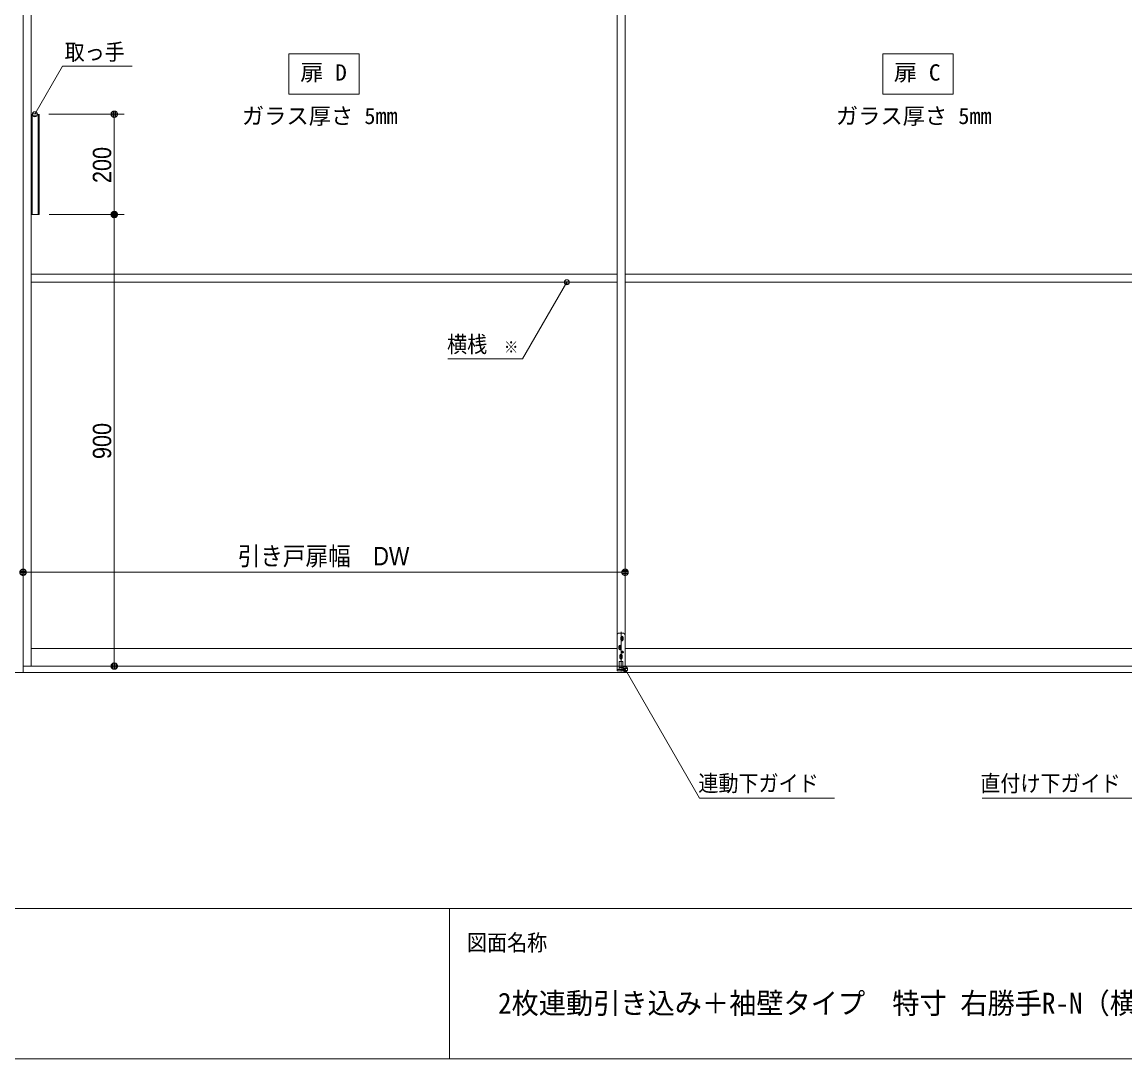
# Model space of a CAD drawing. Units: millimetres, scale not verified. Extents: x -6062 to 6062, y -3045 to 3045.
# Drawn here: x -4790 to -2591, y -2770 to -703 of the extents above; entities that cross this region are included whole.
import ezdxf
from ezdxf.enums import TextEntityAlignment as Align

# ---------------------------------------------------------------- set-up
doc = ezdxf.new("R2010")
doc.units = ezdxf.units.MM
doc.header["$LTSCALE"] = 20
for name, color, linetype, lineweight in [('0-0_2寸法-3', 7, 'Continuous', 9), ('0-1_3一般', 7, 'Continuous', 9), ('0-2_1図面枠', 7, 'Continuous', 9), ('0-3_2寸法-1', 7, 'Continuous', 9), ('0-4_0', 7, 'Continuous', 9)]:
    doc.layers.add(name, color=color, linetype=linetype, lineweight=lineweight)
doc.styles.add('ＭＳ ゴシック', font='')
doc.styles.add('ＭＳ Ｐゴシック', font='')
doc.styles.get('ＭＳ ゴシック').set_extended_font_data('MS Gothic')
doc.styles.get('ＭＳ Ｐゴシック').set_extended_font_data('MS PGothic')

# ---------------------------------------------------------------- blocks, each defined once
blk = doc.blocks.new('_Dot')
at = {"layer": '0-4_0'}
for p, q in [((-10, 0), (-20, 0)), ((9.78, 2), (-9.78, 2)), ((7.99, 6), (-7.99, 6)), ((9.16, -3.98), (-9.16, -3.98)), ((6, -7.98), (-6, -7.98))]:
    blk.add_line(p, q, dxfattribs=at)
for points in [[(10, 0), (9.92, 1.25), (9.69, 2.49), (9.3, 3.68), (8.76, 4.82), (8.09, 5.88), (7.29, 6.85), (6.37, 7.71), (5.36, 8.44), (4.26, 9.05), (3.09, 9.51), (1.87, 9.82), (0.63, 9.98), (-0.63, 9.98), (-1.87, 9.82), (-3.09, 9.51), (-4.26, 9.05), (-5.36, 8.44), (-6.37, 7.71), (-7.29, 6.85), (-8.09, 5.88), (-8.76, 4.82), (-9.3, 3.68), (-9.69, 2.49), (-9.92, 1.25), (-10, 0), (0, 0)], [(-10, 0), (-9.92, -1.25), (-9.69, -2.49), (-9.3, -3.68), (-8.76, -4.82), (-8.09, -5.88), (-7.29, -6.85), (-6.37, -7.71), (-5.36, -8.44), (-4.26, -9.05), (-3.09, -9.51), (-1.87, -9.82), (-0.63, -9.98), (0.63, -9.98), (1.87, -9.82), (3.09, -9.51), (4.26, -9.05), (5.36, -8.44), (6.37, -7.71), (7.29, -6.85), (8.09, -5.88), (8.76, -4.82), (9.3, -3.68), (9.69, -2.49), (9.92, -1.25), (10, 0), (0, 0)]]:
    blk.add_lwpolyline(points, close=True, dxfattribs=at)
blk = doc.blocks.new('グループ-88')
at = {"layer": '0-1_3一般'}
for p, q in [((-60000, 7000), (-60000, -40000)), ((13056.5, -40000), (-61863.5, -40000))]:
    blk.add_line(p, q, dxfattribs=at)
blk = doc.blocks.new('グループ-89')
at = {"layer": '0-1_3一般'}
for p, q in [((-60000, 6100), (-60000, -39740)), ((-59680, 6100), (-59680, -39740)), ((-36320, 6100), (-36320, -39740)), ((-36320, -39740), (-36320, 6100)), ((-36000, 6100), (-36000, -39740)), ((-59642, -21740), (-59642, -17740)), ((-59402, -21740), (-59402, -17740)), ((-59362, -17740), (-59362, -21740)), ((-59680, -24120), (-36320, -24120)), ((-36000, -24120), (-12640, -24120)), ((-59680, -24440), (-36320, -24440)), ((-36000, -24440), (-12640, -24440)), ((-36320, -38492.4), (-36320, -39934.4)), ((-36060, -38432.4), (-36260, -38432.4)), ((-36059.5, -38642.4), (-36180.5, -38642.4)), ((-36169.5, -38592.4), (-36070.5, -38592.4)), ((-36169.5, -38692.4), (-36070.5, -38692.4)), ((-36165, -38692.4), (-36165, -38592.4)), ((-36160, -38371.7), (-36160, -39958.4)), ((-36120, -38542.9), (-36120, -38641.9)), ((-36120, -38642.9), (-36120, -38741.9)), ((-36075, -38592.4), (-36075, -38692.4)), ((-36320, -39040), (-59680, -39040)), ((-36139.5, -39002.4), (-36260.5, -39002.4)), ((-36249.5, -38952.4), (-36150.5, -38952.4)), ((-36249.5, -39052.4), (-36150.5, -39052.4)), ((-36245, -39052.4), (-36245, -38952.4)), ((-36200, -38902.9), (-36200, -39001.9)), ((-36200, -39002.9), (-36200, -39101.9)), ((-36155, -38952.4), (-36155, -39052.4)), ((-12640, -39040), (-36000, -39040)), ((-36235, -39802.4), (-36235, -39562.4)), ((-36095, -39552.4), (-36225, -39552.4)), ((-36099.5, -39362.4), (-36220.5, -39362.4)), ((-36209.5, -39312.4), (-36110.5, -39312.4)), ((-36209.5, -39412.4), (-36110.5, -39412.4)), ((-36205, -39412.4), (-36205, -39312.4)), ((-36160, -39262.9), (-36160, -39361.9)), ((-36160, -39362.9), (-36160, -39461.9)), ((-36146.2, -39182.4), (-36053.8, -39182.4)), ((-36115, -39312.4), (-36115, -39412.4)), ((-36100, -39136.2), (-36100, -39228.6)), ((-36085, -39562.4), (-36085, -39802.4)), ((-60000, -39740), (-36000, -39740)), ((-36320, -39740), (-12320, -39740)), ((-36320, -39874.4), (-36220, -39874.4)), ((-36235, -39802.4), (-36085, -39802.4)), ((-36090, -39802.4), (-36230, -39802.4)), ((-36224, -39874.4), (-36096, -39874.4)), ((-36220, -39874.4), (-36224, -39874.4)), ((-36096, -39874.4), (-36100, -39874.4)), ((-36100, -39874.4), (-36000, -39874.4)), ((-36090, -39802.4), (-36090, -39874.4))]:
    blk.add_line(p, q, dxfattribs=at)
for points in [[(-36000, -39740), (-36000, 6100), (-60000, 6100)], [(-59362, -21740), (-59682, -21740), (-59682, -17740)], [(-36320, -39932.4), (-36000, -39932.4), (-36000, -38492.4)], [(-36230, -39802.4), (-36230, -39874.4), (-36090, -39874.4)]]:
    blk.add_lwpolyline(points, dxfattribs=at)
blk.add_circle((-36100, -39182.4), 42, dxfattribs=at)
for centre, radius, start, end in [((-36260, -38492.4), 60, 90, 180), ((-36120, -38592.4), 45, 0, 180), ((-36120, -38692.4), 45, 180, 0), ((-36060, -38492.4), 60, 0, 90), ((-36200, -38952.4), 45, 0, 180), ((-36200, -39052.4), 45, 180, 0), ((-36225, -39562.4), 10, 90, 180), ((-36160, -39312.4), 45, 0, 180), ((-36160, -39412.4), 45, 180, 0), ((-36095, -39562.4), 10, 0, 90)]:
    blk.add_arc(centre, radius, start, end, dxfattribs=at)
blk = doc.blocks.new('グループ-90')
at = {"layer": '0-1_3一般'}
for name in ['グループ-88', 'グループ-89']:
    blk.add_blockref(name, (0, 0), dxfattribs=at)
blk = doc.blocks.new('グループ-94')
at = {"layer": '0-2_1図面枠'}
for p, q in [((-80000, -49400), (80000, -49400)), ((-43000, -49400), (-43000, -55400))]:
    blk.add_line(p, q, dxfattribs=at)
blk.add_lwpolyline([(-80000, 55400), (80000, 55400), (80000, -55400), (-80000, -55400)], close=True, dxfattribs=at)
blk = doc.blocks.new('図面枠')
at = {"layer": '0-2_1図面枠'}
blk.add_blockref('グループ-94', (0, 0), dxfattribs=at)
at = {"layer": '0-2_1図面枠', "style": 'ＭＳ ゴシック', "width": 0.9}
blk.add_text('図面名称', height=650.9, dxfattribs=at).set_placement((-42300.1, -51283.9), align=Align.BOTTOM_LEFT)

msp = doc.modelspace()

# ---------------------------------------------------------------- linework, layer by layer
at = {"layer": '0-0_2寸法-3'}
for p, q in [((-4758.91, -886.01), (-4768.69, -886.01)), ((-4759.8, -890.01), (-4767.8, -890.01)), ((-4763.63, -882.01), (-4763.97, -882.01)), ((-4763.63, -882.01), (-4763.97, -882.01)), ((-3698.61, -1221.01), (-3708.39, -1221.01)), ((-3699.5, -1225.01), (-3707.5, -1225.01)), ((-3703.33, -1217.01), (-3703.67, -1217.01)), ((-3703.33, -1217.01), (-3703.67, -1217.01)), ((-3582.6, -1992.11), (-3592.4, -1992.11)), ((-3583.5, -1996.11), (-3591.5, -1996.11)), ((-3587.31, -1988.11), (-3587.69, -1988.11)), ((-3587.31, -1988.11), (-3587.69, -1988.11))]:
    msp.add_line(p, q, dxfattribs=at)
for points in [[(-4257.5, -767), (-4117.5, -767), (-4117.5, -847), (-4257.5, -847)], [(-3073.5, -767), (-2933.5, -767), (-2933.5, -847), (-3073.5, -847)]]:
    msp.add_lwpolyline(points, close=True, dxfattribs=at)
for points in [[(-4763.8, -887), (-4708.56, -791.33), (-4570.04, -791.33)], [(-3940.84, -1374.84), (-3791.74, -1374.84), (-3703.5, -1222)], [(-3587.5, -1993.1), (-3439.18, -2250), (-3169.85, -2250)], [(-2411.5, -1993.1), (-2559.82, -2250), (-2875.83, -2250)]]:
    msp.add_lwpolyline(points, dxfattribs=at)
for centre in [(-4763.8, -887), (-4763.8, -887), (-3703.5, -1222), (-3703.5, -1222), (-3587.5, -1993.1), (-3587.5, -1993.1)]:
    msp.add_circle(centre, 5.01, dxfattribs=at)
at = {"layer": '0-3_2寸法-1'}
for p, q in [((-4735.8, -887), (-4585.8, -887)), ((-4605.8, -1074.29), (-4605.8, -899.71)), ((-4735.6, -1087), (-4585.8, -1087)), ((-4735.6, -1087), (-4585.8, -1087)), ((-4605.8, -1099.71), (-4605.8, -1974.29)), ((-4787.5, -1780), (-4787.3, -1780)), ((-3587.5, -1780), (-3587.3, -1780)), ((-3600.21, -1800), (-4774.79, -1800)), ((-4735.8, -1987), (-4585.8, -1987))]:
    msp.add_line(p, q, dxfattribs=at)

# ---------------------------------------------------------------- block references
at = {"layer": '0-1_3一般', "xscale": 0.05, "yscale": 0.05}
msp.add_blockref('グループ-90', (-1787.5, 0), dxfattribs=at)
at = {"layer": '0-2_1図面枠', "xscale": 0.05, "yscale": 0.05}
msp.add_blockref('図面枠', (-1787.5, 0), dxfattribs=at)
at = {"layer": '0-3_2寸法-1', "xscale": 0.6356201, "yscale": 0.6356201}
for p, rotation in [((-4605.8, -887), 90), ((-4605.8, -1087), 270), ((-4605.8, -1087), 90), ((-4787.5, -1800), 180), ((-4605.8, -1987), 270)]:
    msp.add_blockref('_Dot', p, dxfattribs=dict(at, rotation=rotation))
msp.add_blockref('_Dot', (-3587.5, -1800), dxfattribs=at)

# ---------------------------------------------------------------- texts
at = {"layer": '0-0_2寸法-3', "style": 'ＭＳ ゴシック'}
for s, height, width, p in [('取っ手', 32.55, 0.9, (-4704.71, -788.94)), ('扉 D', 32.55, 1.05, (-4235.14, -829.87)), ('扉 C', 32.55, 1.05, (-3051.82, -829.87)), ('横桟', 32.55, 0.9, (-3942.2, -1371.66)), ('※', 23.31, 0.9, (-3828.84, -1369.88)), ('連動下ガイド', 32.55, 0.9, (-3441.28, -2246.66)), ('直付け下ガイド', 32.55, 0.9, (-2879.28, -2246.83))]:
    msp.add_text(s, height=height, dxfattribs=dict(at, width=width)).set_placement(p, align=Align.BOTTOM_LEFT)
for p in [(-4351.29, -916.45), (-3167.29, -916.45)]:
    msp.add_text('ガラス厚さ 5mm', height=32.55, dxfattribs=at).set_placement(p, align=Align.BOTTOM_LEFT)
at = {"layer": '0-2_1図面枠', "style": 'ＭＳ ゴシック', "width": 0.95}
msp.add_text('2枚連動引き込み＋袖壁タイプ\u3000特寸 右勝手R-N（横桟入り）', height=41.84, dxfattribs=at).set_placement((-3840.72, -2692.37), align=Align.BOTTOM_LEFT)
at = {"layer": '0-3_2寸法-1', "style": 'ＭＳ Ｐゴシック', "width": 0.9}
for s, p in [('200', (-4600.84, -1024.28)), ('900', (-4600.84, -1574.38))]:
    msp.add_text(s, height=36.66, rotation=90, dxfattribs=at).set_placement(p, align=Align.BOTTOM_LEFT)
msp.add_text('引き戸扉幅\u3000DW', height=36.69, dxfattribs=at).set_placement((-4359.66, -1797.07), align=Align.BOTTOM_LEFT)

doc.saveas('drawing.dxf')
